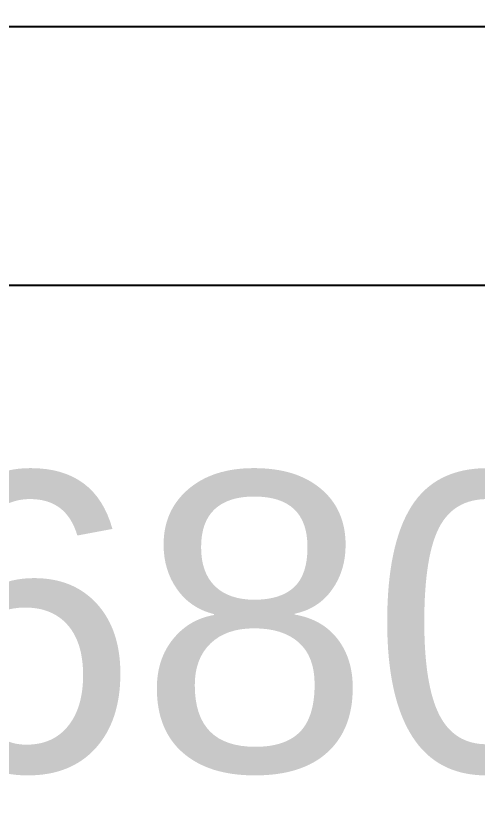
# Model space of a CAD drawing. Header units: millimetres. Extents: x -57981 to -54292, y 3591 to 5422.
# Drawn here: x -56884.5 to -56807.2, y 3591.1 to 3725.7 of the extents above; entities that cross this region are included whole.
import ezdxf

# ---------------------------------------------------------------- set-up
doc = ezdxf.new("R2010")
doc.units = ezdxf.units.MM
doc.styles.get("Standard").update_dxf_attribs({"font": 'arial.ttf'})
doc.dimstyles.new('ÖLÇÜ', dxfattribs={"dimtxt": 50, "dimasz": 20, "dimexe": 1.25, "dimexo": 30, "dimgap": 20, "dimtad": 0, "dimdec": 0, "dimtxsty": 'Standard', "dimcen": 2.5, "dimadec": 1, "dimazin": 0, "dimtfac": 1, "dimtdec": 0, "dimtmove": 0, "dimatfit": 3, "dimfxl": 1, "dimarcsym": 0})

# ---------------------------------------------------------------- blocks, each defined once
blk = doc.blocks.new('*D28')
at = {"color": 0, "lineweight": -2, "transparency": 16777216}
for p, q in [((-56164.16, 3695.74), (-56164.16, 3679.42)), ((-57011.75, 3694.35), (-57011.75, 3679.42)), ((-56991.75, 3680.67), (-56663.28, 3680.67)), ((-56184.16, 3680.67), (-56512.63, 3680.67))]:
    blk.add_line(p, q, dxfattribs=at)
at = {"color": 0, "transparency": 16777216}
for points in [[(-56991.75, 3684.01), (-56991.75, 3677.34), (-57011.75, 3680.67)], [(-56184.16, 3684.01), (-56184.16, 3677.34), (-56164.16, 3680.67)]]:
    blk.add_solid(points, dxfattribs=at)
at = {"layer": 'Defpoints', "color": 0, "transparency": 16777216}
for p in [(-56164.16, 3725.74), (-57011.75, 3724.35), (-56164.16, 3680.67)]:
    blk.add_point(p, dxfattribs=at)
at = {"color": 0, "transparency": 16777216, "insert": (-56587.95, 3680.67), "char_height": 50, "attachment_point": 5}
blk.add_mtext('848', dxfattribs=at)
blk = doc.blocks.new('*D29')
at = {"color": 0, "lineweight": -2, "transparency": 16777216}
for p, q in [((-57844.25, 3695.39), (-57844.25, 3622.7)), ((-56164.16, 3695.74), (-56164.16, 3622.7)), ((-57824.25, 3623.95), (-56956.17, 3623.95)), ((-56184.16, 3623.95), (-56771.73, 3623.95))]:
    blk.add_line(p, q, dxfattribs=at)
at = {"color": 0, "transparency": 16777216}
for points in [[(-57824.25, 3627.29), (-57824.25, 3620.62), (-57844.25, 3623.95)], [(-56184.16, 3627.29), (-56184.16, 3620.62), (-56164.16, 3623.95)]]:
    blk.add_solid(points, dxfattribs=at)
at = {"layer": 'Defpoints', "color": 0, "transparency": 16777216}
for p in [(-57844.25, 3725.39), (-56164.16, 3725.74), (-56164.16, 3623.95)]:
    blk.add_point(p, dxfattribs=at)
at = {"color": 0, "transparency": 16777216, "insert": (-56863.95, 3623.95), "char_height": 50, "attachment_point": 5}
blk.add_mtext('1680', dxfattribs=at)

msp = doc.modelspace()

# ---------------------------------------------------------------- linework, layer by layer
msp.add_line((-57755.26, 3724), (-56310.99, 3724))

# ---------------------------------------------------------------- dimensions: what is measured, and where the dimension line sits
dim = msp.add_linear_dim(base=(-56164.16, 3623.95), p1=(-57844.25, 3725.39), p2=(-56164.16, 3725.74), dimstyle='ÖLÇÜ')
dim.commit()
dim.dimension.update_dxf_attribs({"geometry": '*D29', "text_midpoint": (-56863.95, 3623.95), "dimtype": 128})
dim = msp.add_linear_dim(base=(-56164.16, 3680.67), p1=(-57011.75, 3724.35), p2=(-56164.16, 3725.74), dimstyle='ÖLÇÜ', override={"dimtmove": 1})
dim.commit()
dim.dimension.update_dxf_attribs({"geometry": '*D28', "text_midpoint": (-56587.95, 3680.67)})

doc.saveas('drawing.dxf')
